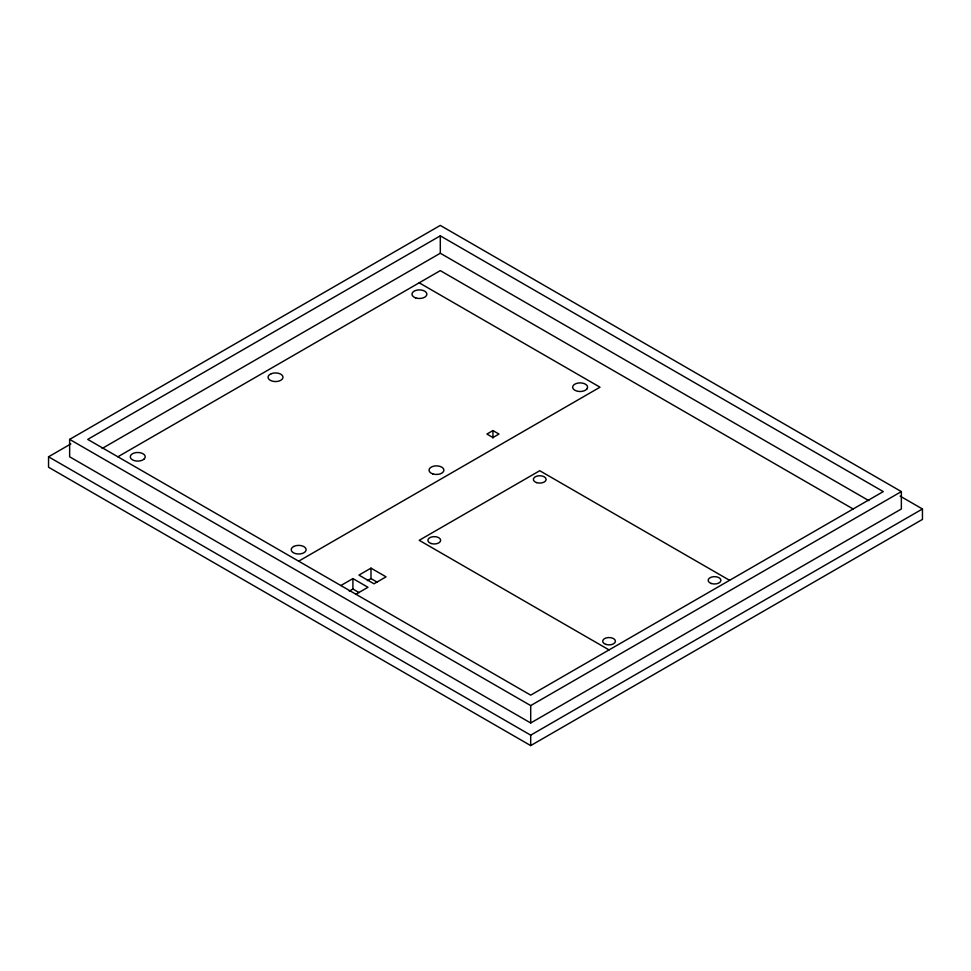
<?xml version="1.0" encoding="UTF-8"?>
<svg xmlns="http://www.w3.org/2000/svg" width="971" height="971" viewBox="0 0 971 971"><rect width="100%" height="100%" fill="white"/><g stroke="black" fill="none" stroke-linecap="round" stroke-linejoin="round"><path stroke-width="1.46" d="M69.645 439.39L440.3 225.406L901.355 491.593L901.355 508.986L530.7 722.982L69.645 456.795L69.645 439.39L530.7 705.589L901.355 491.593M900.117 496.096L922.45 508.986L922.45 519.424L530.7 745.594L48.55 467.233L48.55 456.795L70.822 443.929M440.3 235.844L87.73 439.39L530.7 695.151L883.27 491.593L440.3 235.844L440.3 253.237L868.863 500.66M102.137 448.468L440.3 253.237M117.855 456.795L440.3 270.63L853.145 508.986M492.94 430.578L486.92 434.049L492.94 437.533L498.973 434.049L492.94 430.578L492.94 438.03M298.667 561.177L600.005 387.198L419.205 282.816M340.857 585.537L352.91 578.582L367.973 587.273L355.92 594.24M370.995 568.144L358.93 575.099L374.005 583.802L386.057 576.835L370.995 568.144L370.995 578.582L377.27 582.199M349.293 591.108L352.91 589.021L359.185 592.638M367.378 580.67L370.995 578.582M48.55 456.795L530.7 735.156L922.45 508.986M729.585 580.318L539.742 470.717L419.205 540.301L609.048 649.915M530.7 705.589L530.7 722.982M530.7 735.156L530.7 745.594M352.91 578.582L352.91 589.021M586.654 389.274L585.501 390.184A7.452 4.309 0 0 1 574.953 390.306L573.74 389.432A7.452 4.309 0 0 1 574.747 384.225L576.264 383.521A7.452 4.309 0 0 1 585.282 384.091A7.452 4.309 0 0 1 586.654 389.274M293.776 546.442L292.489 547.28A7.452 4.309 0 0 0 293.97 553.045A7.452 4.309 0 0 0 304.02 552.693A7.452 4.309 0 0 0 304.299 546.879L302.843 546.127A7.452 4.309 0 0 0 293.776 546.442M143.781 459.319L142.446 460.133A7.452 4.309 0 0 1 132.384 459.793A7.452 4.309 0 0 1 132.117 453.967A7.452 4.309 0 0 1 142.13 453.311L143.538 454.076A7.452 4.309 0 0 1 143.781 459.319M271.394 373.665L269.926 374.405A7.452 4.309 0 0 0 269.307 379.637L270.593 380.474A7.452 4.309 0 0 0 279.648 380.838L281.117 380.098A7.452 4.309 0 0 0 281.736 374.867L280.461 374.017A7.452 4.309 0 0 0 271.394 373.665M711.33 583.51A6.396 3.69 0 0 0 720.919 580.318A6.396 3.69 0 0 0 711.33 577.126A6.396 3.69 0 0 0 711.33 583.51M536.55 482.611A6.396 3.69 0 0 0 546.139 479.407A6.396 3.69 0 0 0 536.55 476.215A6.396 3.69 0 0 0 536.55 482.611M431.075 543.505A6.396 3.69 0 0 0 440.664 540.301A6.396 3.69 0 0 0 431.075 537.109A6.396 3.69 0 0 0 431.075 543.505M605.855 644.404A6.396 3.69 0 0 0 615.444 641.212A6.396 3.69 0 0 0 605.855 638.02A6.396 3.69 0 0 0 605.855 644.404M415.685 297.903A7.452 4.309 0 0 0 426.876 294.177A7.452 4.309 0 0 0 415.685 290.45A7.452 4.309 0 0 0 415.685 297.903M432.714 473.884A7.452 4.309 0 0 0 443.905 470.158A7.452 4.309 0 0 0 432.714 466.432A7.452 4.309 0 0 0 432.714 473.884"/></g></svg>
